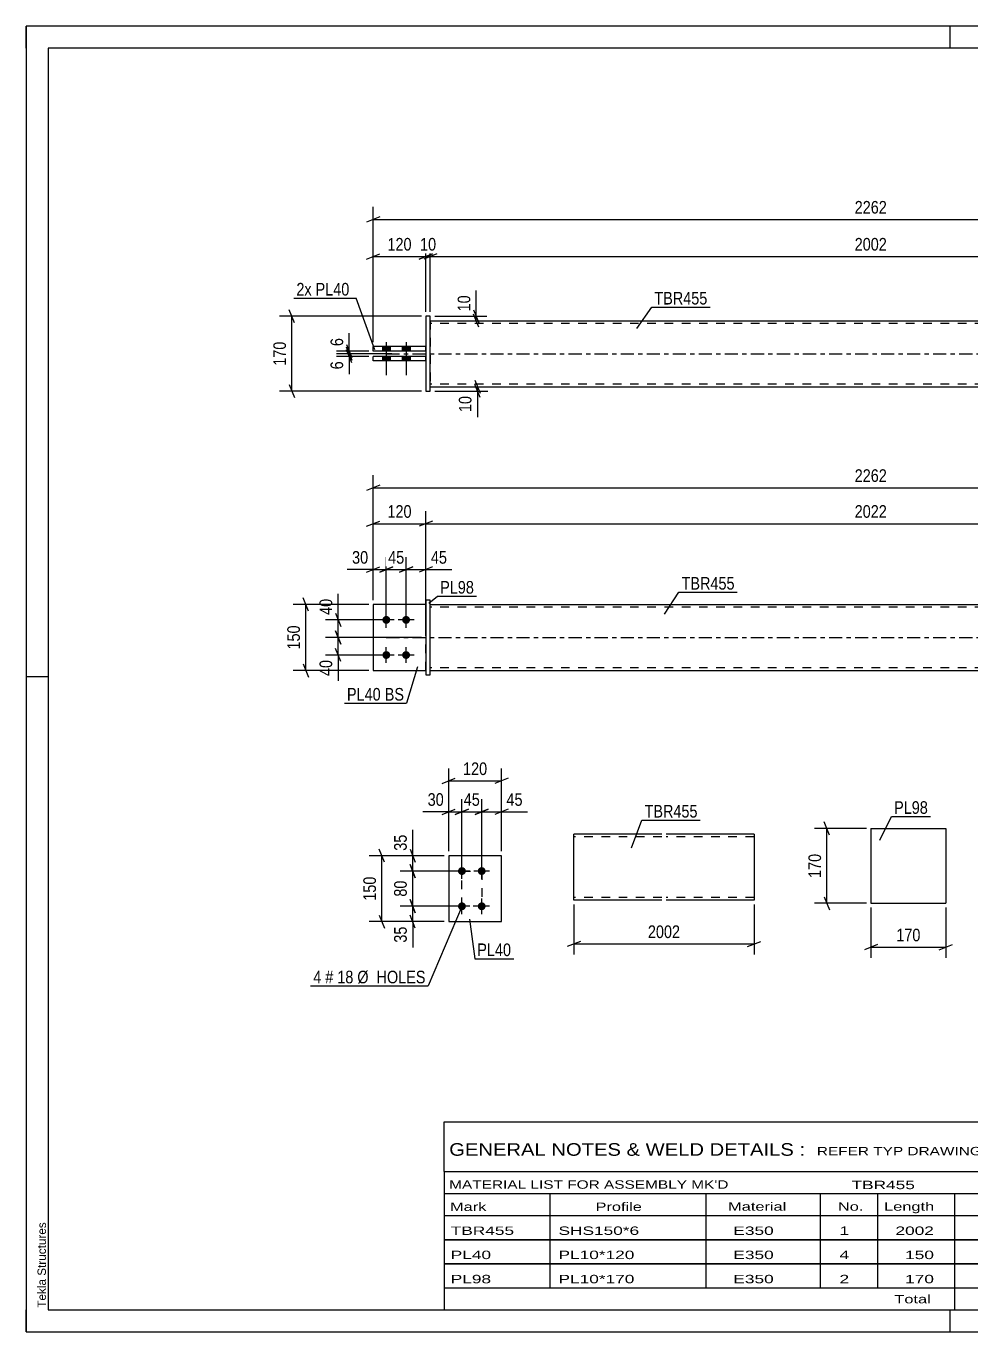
# Model space of a CAD drawing. Header units: millimetres. Extents: x 0 to 420, y 0 to 297.
# Drawn here: x 0 to 214.7, y 0 to 297 of the extents above; entities that cross this region are included whole.
import ezdxf

# ---------------------------------------------------------------- set-up
doc = ezdxf.new("R2010")
doc.units = ezdxf.units.MM
doc.linetypes.add('DXK_LINE_DOT2', pattern=[3.9198, 1.9599, -1.9599])
doc.linetypes.add('DXK_LINE_DOT3', pattern=[5.9187, 2.979, -0.9799, 0.9799, -0.9799])
doc.styles.add('Arial', font='ARIAL.TTF', dxfattribs={"height": 0.2})
doc.styles.add('Arial Narrow', font='ARIALN.TTF', dxfattribs={"height": 0.2})

# ---------------------------------------------------------------- blocks, each defined once
blk = doc.blocks.new('Unknown-580872474-1163')
at = {"color": 5, "linetype": 'Continuous'}
for p, q in [((420, 297), (0, 297)), ((0, 297), (0, 0)), ((0, 292), (0, 297)), ((210, 292), (210, 297)), ((415, 292), (5, 292)), ((5, 292), (5, 5)), ((5, 149), (0, 149)), ((0, 0), (0, 5)), ((5, 5), (415, 5)), ((210, 0), (210, 5)), ((0, 0), (420, 0))]:
    blk.add_line(p, q, dxfattribs=at)
at = {"color": 174, "linetype": 'Continuous', "style": 'Arial'}
blk.add_text('Tekla Structures', height=1.9102, rotation=90, dxfattribs=at).set_placement((4.5, 5.5))
blk = doc.blocks.new('Part-580872474-1796 - 1738')
at = {"color": 2, "linetype": 'Continuous'}
for p, q in [((90.86, 165.45), (78.86, 165.45)), ((78.86, 165.45), (78.86, 150.45)), ((78.86, 150.45), (90.86, 150.45))]:
    blk.add_line(p, q, dxfattribs=at)
at = {"color": 7, "linetype": 'DXK_LINE_DOT2'}
blk.add_line((90.86, 150.45), (90.86, 165.45), dxfattribs=at)
blk = doc.blocks.new('Part-580872474-1791 - 1738')
at = {"color": 7, "linetype": 'DXK_LINE_DOT2'}
for p, q in [((90.86, 165.45), (78.86, 165.45)), ((78.86, 165.45), (78.86, 150.45)), ((90.86, 150.45), (90.86, 165.45)), ((78.86, 150.45), (90.86, 150.45))]:
    blk.add_line(p, q, dxfattribs=at)
blk = doc.blocks.new('Part-580872474-1801 - 1738')
at = {"color": 2, "linetype": 'Continuous'}
for p, q in [((91.86, 166.45), (90.86, 166.45)), ((90.86, 166.45), (90.86, 149.45)), ((91.86, 149.45), (91.86, 166.45)), ((90.86, 149.45), (91.86, 149.45))]:
    blk.add_line(p, q, dxfattribs=at)
blk = doc.blocks.new('Part-580872474-1806 - 1738')
at = {"color": 2, "linetype": 'Continuous'}
for p, q in [((91.86, 165.45), (292.08, 165.45)), ((91.86, 150.45), (292.08, 150.45))]:
    blk.add_line(p, q, dxfattribs=at)
at = {"color": 7, "linetype": 'DXK_LINE_DOT2'}
for p, q in [((91.86, 150.45), (91.86, 165.45)), ((292.08, 164.85), (91.86, 164.85)), ((292.08, 165.45), (292.08, 150.45)), ((292.08, 151.05), (91.86, 151.05))]:
    blk.add_line(p, q, dxfattribs=at)
at = {"color": 7, "linetype": 'DXK_LINE_DOT3'}
blk.add_line((81.86, 157.95), (302.08, 157.95), dxfattribs=at)
blk = doc.blocks.new('Bolt-580872474-1808 - 1738')
at = {"linetype": 'Continuous'}
for points in [[(81.86, 161.05, -1), (81.86, 162.85, -1)], [(86.36, 161.05, -1), (86.36, 162.85, -1)], [(81.86, 153.05, -1), (81.86, 154.85, -1)], [(86.36, 153.05, -1), (86.36, 154.85, -1)]]:
    blk.add_hatch(color=1, dxfattribs=at).paths.add_polyline_path(points)
at = {"color": 1, "linetype": 'Continuous'}
for p, q in [((81.86, 160.15), (81.86, 163.75)), ((86.36, 160.15), (86.36, 163.75)), ((83.66, 161.95), (80.06, 161.95)), ((88.16, 161.95), (84.56, 161.95)), ((81.86, 152.15), (81.86, 155.75)), ((86.36, 152.15), (86.36, 155.75)), ((83.66, 153.95), (80.06, 153.95)), ((88.16, 153.95), (84.56, 153.95))]:
    blk.add_line(p, q, dxfattribs=at)
blk = doc.blocks.new('Part-580872474-1429 - 1390')
at = {"color": 2, "linetype": 'Continuous'}
for p, q in [((90.86, 224.09), (78.86, 224.09)), ((78.86, 223.09), (78.86, 224.09)), ((90.86, 223.09), (78.86, 223.09))]:
    blk.add_line(p, q, dxfattribs=at)
at = {"color": 7, "linetype": 'DXK_LINE_DOT2'}
blk.add_line((90.86, 223.09), (90.86, 224.09), dxfattribs=at)
blk = doc.blocks.new('Part-580872474-1398 - 1390')
at = {"color": 2, "linetype": 'Continuous'}
for p, q in [((91.86, 230.99), (90.86, 230.99)), ((90.86, 230.99), (90.86, 213.99)), ((91.86, 213.99), (91.86, 230.99)), ((90.86, 213.99), (91.86, 213.99))]:
    blk.add_line(p, q, dxfattribs=at)
blk = doc.blocks.new('Part-580872474-1424 - 1390')
at = {"color": 2, "linetype": 'Continuous'}
for p, q in [((90.86, 221.89), (78.86, 221.89)), ((78.86, 220.89), (78.86, 221.89)), ((90.86, 220.89), (78.86, 220.89))]:
    blk.add_line(p, q, dxfattribs=at)
at = {"color": 7, "linetype": 'DXK_LINE_DOT2'}
blk.add_line((90.86, 220.89), (90.86, 221.89), dxfattribs=at)
blk = doc.blocks.new('Part-580872474-1450 - 1390')
at = {"color": 2, "linetype": 'Continuous'}
for p, q in [((91.86, 229.99), (292.08, 229.99)), ((91.86, 214.99), (292.08, 214.99))]:
    blk.add_line(p, q, dxfattribs=at)
at = {"color": 7, "linetype": 'DXK_LINE_DOT2'}
for p, q in [((91.86, 229.99), (91.86, 214.99)), ((292.08, 229.39), (91.86, 229.39)), ((292.08, 229.99), (292.08, 214.99)), ((292.08, 215.59), (91.86, 215.59))]:
    blk.add_line(p, q, dxfattribs=at)
at = {"color": 7, "linetype": 'DXK_LINE_DOT3'}
blk.add_line((81.86, 222.49), (302.08, 222.49), dxfattribs=at)
blk = doc.blocks.new('Bolt-580872474-1452 - 1390')
at = {"linetype": 'Continuous'}
for points in [[(80.96, 223.09), (82.76, 223.09), (82.76, 224.09), (80.96, 224.09)], [(80.96, 223.09), (82.76, 223.09), (82.76, 224.09), (80.96, 224.09)], [(85.46, 223.09), (87.26, 223.09), (87.26, 224.09), (85.46, 224.09)], [(85.46, 223.09), (87.26, 223.09), (87.26, 224.09), (85.46, 224.09)], [(80.96, 220.89), (82.76, 220.89), (82.76, 221.89), (80.96, 221.89)], [(80.96, 220.89), (82.76, 220.89), (82.76, 221.89), (80.96, 221.89)], [(85.46, 220.89), (87.26, 220.89), (87.26, 221.89), (85.46, 221.89)], [(85.46, 220.89), (87.26, 220.89), (87.26, 221.89), (85.46, 221.89)]]:
    blk.add_hatch(color=1, dxfattribs=at).paths.add_polyline_path(points)
at = {"color": 1, "linetype": 'Continuous'}
for p, q in [((80.96, 224.09), (80.96, 223.09)), ((80.96, 224.09), (80.96, 223.09)), ((81.86, 225.09), (81.86, 217.59)), ((81.86, 225.09), (81.86, 217.59)), ((82.76, 224.09), (82.76, 223.09)), ((82.76, 224.09), (82.76, 223.09)), ((85.46, 224.09), (85.46, 223.09)), ((85.46, 224.09), (85.46, 223.09)), ((86.36, 225.09), (86.36, 217.59)), ((86.36, 225.09), (86.36, 217.59)), ((87.26, 224.09), (87.26, 223.09)), ((87.26, 224.09), (87.26, 223.09)), ((80.96, 221.89), (80.96, 220.89)), ((80.96, 221.89), (80.96, 220.89)), ((82.76, 221.89), (82.76, 220.89)), ((82.76, 221.89), (82.76, 220.89)), ((85.46, 221.89), (85.46, 220.89)), ((85.46, 221.89), (85.46, 220.89)), ((87.26, 221.89), (87.26, 220.89)), ((87.26, 221.89), (87.26, 220.89))]:
    blk.add_line(p, q, dxfattribs=at)
blk = doc.blocks.new('Part-580872474-2130 - 2123')
at = {"color": 2, "linetype": 'Continuous'}
for p, q in [((108.04, 108.31), (96.04, 108.31)), ((96.04, 108.31), (96.04, 93.31)), ((108.04, 93.31), (108.04, 108.31)), ((96.04, 93.31), (108.04, 93.31))]:
    blk.add_line(p, q, dxfattribs=at)
blk = doc.blocks.new('Bolt-580872474-2163 - 2123')
at = {"linetype": 'Continuous'}
for points in [[(99.04, 103.91, -1), (99.04, 105.71, -1)], [(103.54, 103.91, -1), (103.54, 105.71, -1)], [(99.04, 95.91, -1), (99.04, 97.71, -1)], [(103.54, 95.91, -1), (103.54, 97.71, -1)]]:
    blk.add_hatch(color=1, dxfattribs=at).paths.add_polyline_path(points)
at = {"color": 1, "linetype": 'Continuous'}
for p, q in [((100.84, 104.81), (97.24, 104.81)), ((99.04, 103.01), (99.04, 106.61)), ((105.34, 104.81), (101.74, 104.81)), ((103.54, 103.01), (103.54, 106.61)), ((99.04, 95.01), (99.04, 98.61)), ((103.54, 95.01), (103.54, 98.61)), ((100.84, 96.81), (97.24, 96.81)), ((105.34, 96.81), (101.74, 96.81))]:
    blk.add_line(p, q, dxfattribs=at)
blk = doc.blocks.new('Part-580872474-2294 - 2288')
at = {"color": 2, "linetype": 'Continuous'}
for p, q in [((192.01, 114.49), (192.01, 97.49)), ((192.01, 114.49), (209.01, 114.49)), ((209.01, 114.49), (209.01, 97.49)), ((192.01, 97.49), (209.01, 97.49))]:
    blk.add_line(p, q, dxfattribs=at)
blk = doc.blocks.new('Part-580872474-2320 - 2313')
at = {"color": 2, "linetype": 'Continuous'}
for p, q in [((144.47, 113.23), (124.47, 113.23)), ((124.47, 98.32), (124.47, 113.23)), ((165.47, 113.23), (145.47, 113.23)), ((165.47, 113.23), (165.47, 113.14)), ((165.47, 113.14), (165.47, 112.03)), ((165.47, 112.03), (165.47, 98.23)), ((124.47, 98.23), (124.47, 98.32)), ((144.47, 98.23), (124.47, 98.23)), ((165.47, 98.23), (145.47, 98.23))]:
    blk.add_line(p, q, dxfattribs=at)
at = {"color": 7, "linetype": 'DXK_LINE_DOT2'}
for p, q in [((165.47, 112.88), (165.47, 112.03)), ((144.47, 112.63), (124.47, 112.63)), ((165.47, 112.63), (145.47, 112.63)), ((124.47, 98.83), (124.47, 98.88)), ((144.47, 98.83), (124.47, 98.83)), ((124.47, 98.23), (124.47, 98.23)), ((165.47, 98.83), (145.47, 98.83)), ((165.47, 98.88), (165.47, 98.97)), ((165.47, 98.83), (165.47, 98.88)), ((165.47, 98.83), (165.47, 98.88))]:
    blk.add_line(p, q, dxfattribs=at)
blk = doc.blocks.new('Rectangle-580872474-2273 - 2123')
at = {"color": 1, "linetype": 'DXK_LINE_DOT2'}
blk.add_lwpolyline([(99.04, 104.81), (103.54, 104.81), (103.54, 96.81), (99.04, 96.81), (99.04, 104.81)], close=True, dxfattribs=at)
blk = doc.blocks.new('StraightDimension-580872474-1914 - 1738')
at = {"color": 7, "linetype": 'Continuous'}
for p, q in [((92.36, 184.43), (89.36, 183.23)), ((90.86, 158.95), (90.86, 186.68)), ((291.58, 183.23), (294.58, 184.43)), ((293.08, 166.45), (293.08, 186.68)), ((90.86, 183.83), (293.08, 183.83))]:
    blk.add_line(p, q, dxfattribs=at)
at = {"color": 0}
blk.add_wipeout([(196.23, 184.58), (196.23, 188.78), (187.71, 188.78), (187.71, 184.58)], dxfattribs=at)
at = {"color": 3, "style": 'Arial Narrow'}
blk.add_text('2022', height=2.863, dxfattribs=at).set_placement((188.31, 185.18))
blk = doc.blocks.new('StraightDimension-580872474-1929 - 1738')
at = {"color": 7, "linetype": 'Continuous'}
for p, q in [((77.36, 183.23), (80.36, 184.43)), ((78.86, 166.45), (78.86, 186.68)), ((92.36, 184.43), (89.36, 183.23)), ((90.86, 158.95), (90.86, 186.68)), ((78.86, 183.83), (90.86, 183.83))]:
    blk.add_line(p, q, dxfattribs=at)
at = {"color": 0}
blk.add_wipeout([(88.2, 184.58), (88.2, 188.78), (81.52, 188.78), (81.52, 184.58)], dxfattribs=at)
at = {"color": 3, "style": 'Arial Narrow'}
blk.add_text('120', height=2.863, dxfattribs=at).set_placement((82.12, 185.18))
blk = doc.blocks.new('StraightDimension-580872474-2000 - 1738')
at = {"color": 7, "linetype": 'Continuous'}
for p, q in [((70.3, 163.45), (71.5, 160.45)), ((80.86, 161.95), (68.05, 161.95)), ((70.9, 157.95), (70.9, 161.95)), ((89.86, 157.95), (68.05, 157.95)), ((71.5, 156.45), (70.3, 159.45))]:
    blk.add_line(p, q, dxfattribs=at)
at = {"color": 0}
blk.add_wipeout([(70.15, 167.34), (65.95, 167.34), (65.95, 162.48), (70.15, 162.48)], dxfattribs=at)
at = {"color": 7, "linetype": 'Continuous'}
blk.add_line((70.9, 161.95), (70.9, 167.86), dxfattribs=at)
blk.add_line((70.9, 161.95), (70.9, 167.86), dxfattribs=at)
at = {"color": 3, "style": 'Arial Narrow'}
blk.add_text('40', height=2.863, rotation=90.0002, dxfattribs=at).set_placement((69.55, 163.08))
blk = doc.blocks.new('StraightDimension-580872474-1856 - 1738')
at = {"color": 7, "linetype": 'Continuous'}
for p, q in [((78.86, 166.45), (78.86, 194.83)), ((305.08, 166.45), (305.08, 194.83)), ((80.36, 192.58), (77.36, 191.38)), ((78.86, 191.98), (305.08, 191.98)), ((303.58, 191.38), (306.58, 192.58))]:
    blk.add_line(p, q, dxfattribs=at)
at = {"color": 0}
blk.add_wipeout([(196.23, 192.73), (196.23, 196.93), (187.71, 196.93), (187.71, 192.73)], dxfattribs=at)
at = {"color": 3, "style": 'Arial Narrow'}
blk.add_text('2262', height=2.863, dxfattribs=at).set_placement((188.31, 193.33))
blk = doc.blocks.new('StraightDimension-580872474-1945 - 1738')
at = {"color": 7, "linetype": 'Continuous'}
for p, q in [((78.86, 166.45), (78.86, 176.23)), ((81.86, 162.95), (81.86, 176.23)), ((77.36, 172.78), (80.36, 173.98)), ((78.86, 173.38), (81.86, 173.38)), ((83.36, 173.98), (80.36, 172.78))]:
    blk.add_line(p, q, dxfattribs=at)
at = {"color": 0}
blk.add_wipeout([(78.34, 174.13), (78.34, 178.33), (73.48, 178.33), (73.48, 174.13)], dxfattribs=at)
at = {"color": 7, "linetype": 'Continuous'}
blk.add_line((78.86, 173.38), (72.96, 173.38), dxfattribs=at)
blk.add_line((78.86, 173.38), (72.96, 173.38), dxfattribs=at)
at = {"color": 3, "style": 'Arial Narrow'}
blk.add_text('30', height=2.863, dxfattribs=at).set_placement((74.08, 174.73))
blk = doc.blocks.new('StraightDimension-580872474-1961 - 1738')
at = {"color": 7, "linetype": 'Continuous'}
for p, q in [((81.86, 162.95), (81.86, 176.23)), ((86.36, 162.95), (86.36, 176.23)), ((80.36, 172.78), (83.36, 173.98)), ((81.86, 173.38), (86.36, 173.38)), ((87.86, 173.98), (84.86, 172.78))]:
    blk.add_line(p, q, dxfattribs=at)
at = {"color": 0}
blk.add_wipeout([(86.54, 174.13), (86.54, 178.33), (81.68, 178.33), (81.68, 174.13)], dxfattribs=at)
at = {"color": 3, "style": 'Arial Narrow'}
blk.add_text('45', height=2.863, dxfattribs=at).set_placement((82.28, 174.73))
blk = doc.blocks.new('StraightDimension-580872474-1974 - 1738')
at = {"color": 7, "linetype": 'Continuous'}
for p, q in [((86.36, 162.95), (86.36, 176.23)), ((90.86, 166.45), (90.86, 176.23)), ((84.86, 172.78), (87.86, 173.98)), ((86.36, 173.38), (90.86, 173.38)), ((92.36, 173.98), (89.36, 172.78))]:
    blk.add_line(p, q, dxfattribs=at)
at = {"color": 0}
blk.add_wipeout([(96.24, 174.13), (96.24, 178.33), (91.39, 178.33), (91.39, 174.13)], dxfattribs=at)
at = {"color": 7, "linetype": 'Continuous'}
blk.add_line((90.86, 173.38), (96.77, 173.38), dxfattribs=at)
blk.add_line((90.86, 173.38), (96.77, 173.38), dxfattribs=at)
at = {"color": 3, "style": 'Arial Narrow'}
blk.add_text('45', height=2.863, dxfattribs=at).set_placement((91.99, 174.73))
blk = doc.blocks.new('StraightDimension-580872474-1991 - 1738')
at = {"color": 7, "linetype": 'Continuous'}
for p, q in [((89.86, 157.95), (68.05, 157.95)), ((70.3, 159.45), (71.5, 156.45)), ((70.9, 153.95), (70.9, 157.95)), ((71.5, 152.45), (70.3, 155.45)), ((80.86, 153.95), (68.05, 153.95))]:
    blk.add_line(p, q, dxfattribs=at)
at = {"color": 0}
blk.add_wipeout([(70.15, 153.43), (65.95, 153.43), (65.95, 148.57), (70.15, 148.57)], dxfattribs=at)
at = {"color": 7, "linetype": 'Continuous'}
blk.add_line((70.9, 153.95), (70.9, 148.05), dxfattribs=at)
blk.add_line((70.9, 153.95), (70.9, 148.05), dxfattribs=at)
at = {"color": 3, "style": 'Arial Narrow'}
blk.add_text('40', height=2.863, rotation=90.0002, dxfattribs=at).set_placement((69.55, 149.17))
blk = doc.blocks.new('StraightDimension-580872474-2010 - 1738')
at = {"color": 7, "linetype": 'Continuous'}
for p, q in [((64.17, 163.95), (62.97, 166.95)), ((77.86, 165.45), (60.72, 165.45)), ((63.57, 150.45), (63.57, 165.45)), ((62.97, 151.95), (64.17, 148.95)), ((77.86, 150.45), (60.72, 150.45))]:
    blk.add_line(p, q, dxfattribs=at)
at = {"color": 0}
blk.add_wipeout([(62.82, 161.3), (58.62, 161.3), (58.62, 154.61), (62.82, 154.61)], dxfattribs=at)
at = {"color": 3, "style": 'Arial Narrow'}
blk.add_text('150', height=2.863, rotation=90.0002, dxfattribs=at).set_placement((62.22, 155.21))
blk = doc.blocks.new('StraightDimension-580872474-1691 - 1390')
at = {"color": 7, "linetype": 'Continuous'}
for p, q in [((72.79, 223.99), (73.99, 220.99)), ((73.99, 220.39), (72.79, 223.39)), ((83.11, 222.49), (70.54, 222.49)), ((77.86, 221.89), (70.54, 221.89)), ((73.39, 221.89), (73.39, 222.49))]:
    blk.add_line(p, q, dxfattribs=at)
at = {"color": 0}
blk.add_wipeout([(72.64, 221.36), (68.44, 221.36), (68.44, 218.33), (72.64, 218.33)], dxfattribs=at)
at = {"color": 7, "linetype": 'Continuous'}
blk.add_line((73.39, 221.89), (73.39, 217.81), dxfattribs=at)
blk.add_line((73.39, 221.89), (73.39, 217.81), dxfattribs=at)
at = {"color": 3, "style": 'Arial Narrow'}
blk.add_text('6', height=2.86, rotation=90.0002, dxfattribs=at).set_placement((72.04, 218.93))
blk = doc.blocks.new('StraightDimension-580872474-1608 - 1390')
at = {"color": 7, "linetype": 'Continuous'}
for p, q in [((78.86, 225.09), (78.86, 247.45)), ((90.86, 231.99), (90.86, 247.45)), ((77.36, 244), (80.36, 245.2)), ((78.86, 244.6), (90.86, 244.6)), ((92.36, 245.2), (89.36, 244))]:
    blk.add_line(p, q, dxfattribs=at)
at = {"color": 0}
blk.add_wipeout([(88.2, 245.35), (88.2, 249.55), (81.52, 249.55), (81.52, 245.35)], dxfattribs=at)
at = {"color": 3, "style": 'Arial Narrow'}
blk.add_text('120', height=2.863, dxfattribs=at).set_placement((82.12, 245.95))
blk = doc.blocks.new('StraightDimension-580872474-1567 - 1390')
at = {"color": 7, "linetype": 'Continuous'}
for p, q in [((78.86, 225.09), (78.86, 255.86)), ((305.08, 225.09), (305.08, 255.86)), ((80.36, 253.61), (77.36, 252.41)), ((78.86, 253.01), (305.08, 253.01)), ((303.58, 252.41), (306.58, 253.61))]:
    blk.add_line(p, q, dxfattribs=at)
at = {"color": 0}
blk.add_wipeout([(196.23, 253.76), (196.23, 257.96), (187.71, 257.96), (187.71, 253.76)], dxfattribs=at)
at = {"color": 3, "style": 'Arial Narrow'}
blk.add_text('2262', height=2.863, dxfattribs=at).set_placement((188.31, 254.36))
blk = doc.blocks.new('StraightDimension-580872474-1588 - 1390')
at = {"color": 7, "linetype": 'Continuous'}
for p, q in [((91.86, 231.99), (91.86, 247.45)), ((292.08, 231.99), (292.08, 247.45)), ((93.36, 245.2), (90.36, 244)), ((91.86, 244.6), (292.08, 244.6)), ((290.58, 244), (293.58, 245.2))]:
    blk.add_line(p, q, dxfattribs=at)
at = {"color": 0}
blk.add_wipeout([(196.23, 245.35), (196.23, 249.55), (187.71, 249.55), (187.71, 245.35)], dxfattribs=at)
at = {"color": 3, "style": 'Arial Narrow'}
blk.add_text('2002', height=2.863, dxfattribs=at).set_placement((188.31, 245.95))
blk = doc.blocks.new('StraightDimension-580872474-1598 - 1390')
at = {"color": 7, "linetype": 'Continuous'}
for p, q in [((90.86, 231.99), (90.86, 247.45)), ((91.86, 231.99), (91.86, 247.45)), ((89.36, 244), (92.36, 245.2)), ((93.36, 245.2), (90.36, 244)), ((90.86, 244.6), (91.86, 244.6))]:
    blk.add_line(p, q, dxfattribs=at)
at = {"color": 0}
blk.add_wipeout([(93.79, 245.35), (93.79, 249.55), (88.93, 249.55), (88.93, 245.35)], dxfattribs=at)
at = {"color": 3, "style": 'Arial Narrow'}
blk.add_text('10', height=2.863, dxfattribs=at).set_placement((89.53, 245.95))
blk = doc.blocks.new('StraightDimension-580872474-1629 - 1390')
at = {"color": 7, "linetype": 'Continuous'}
for p, q in [((92.86, 214.99), (104.96, 214.99)), ((92.86, 213.99), (104.96, 213.99)), ((101.96, 216.49), (103.16, 213.49)), ((103.16, 212.49), (101.96, 215.49)), ((102.56, 213.99), (102.56, 214.99))]:
    blk.add_line(p, q, dxfattribs=at)
at = {"color": 0}
blk.add_wipeout([(101.81, 213.46), (97.61, 213.46), (97.61, 208.61), (101.81, 208.61)], dxfattribs=at)
at = {"color": 7, "linetype": 'Continuous'}
blk.add_line((102.56, 213.99), (102.56, 208.08), dxfattribs=at)
blk.add_line((102.56, 213.99), (102.56, 208.08), dxfattribs=at)
at = {"color": 3, "style": 'Arial Narrow'}
blk.add_text('10', height=2.863, rotation=90.0002, dxfattribs=at).set_placement((101.21, 209.21))
blk = doc.blocks.new('StraightDimension-580872474-1639 - 1390')
at = {"color": 7, "linetype": 'Continuous'}
for p, q in [((101.69, 232.49), (102.89, 229.49)), ((92.86, 230.99), (104.69, 230.99)), ((92.86, 229.99), (104.69, 229.99)), ((102.89, 228.49), (101.69, 231.49)), ((102.29, 229.99), (102.29, 230.99))]:
    blk.add_line(p, q, dxfattribs=at)
at = {"color": 0}
blk.add_wipeout([(101.54, 236.37), (97.34, 236.37), (97.34, 231.51), (101.54, 231.51)], dxfattribs=at)
at = {"color": 7, "linetype": 'Continuous'}
blk.add_line((102.29, 230.99), (102.29, 236.89), dxfattribs=at)
blk.add_line((102.29, 230.99), (102.29, 236.89), dxfattribs=at)
at = {"color": 3, "style": 'Arial Narrow'}
blk.add_text('10', height=2.863, rotation=90.0002, dxfattribs=at).set_placement((100.94, 232.11))
blk = doc.blocks.new('StraightDimension-580872474-1670 - 1390')
at = {"color": 7, "linetype": 'Continuous'}
for p, q in [((61, 229.49), (59.8, 232.49)), ((89.86, 230.99), (57.55, 230.99)), ((60.4, 213.99), (60.4, 230.99)), ((89.86, 213.99), (57.55, 213.99)), ((59.8, 215.49), (61, 212.49))]:
    blk.add_line(p, q, dxfattribs=at)
at = {"color": 0}
blk.add_wipeout([(59.65, 225.83), (55.45, 225.83), (55.45, 219.15), (59.65, 219.15)], dxfattribs=at)
at = {"color": 3, "style": 'Arial Narrow'}
blk.add_text('170', height=2.863, rotation=90.0002, dxfattribs=at).set_placement((59.05, 219.75))
blk = doc.blocks.new('StraightDimension-580872474-1681 - 1390')
at = {"color": 7, "linetype": 'Continuous'}
for p, q in [((77.86, 223.09), (70.54, 223.09)), ((72.79, 224.59), (73.99, 221.59)), ((73.99, 220.99), (72.79, 223.99)), ((73.39, 222.49), (73.39, 223.09)), ((83.11, 222.49), (70.54, 222.49))]:
    blk.add_line(p, q, dxfattribs=at)
at = {"color": 0}
blk.add_wipeout([(72.64, 226.64), (68.44, 226.64), (68.44, 223.61), (72.64, 223.61)], dxfattribs=at)
at = {"color": 7, "linetype": 'Continuous'}
blk.add_line((73.39, 223.09), (73.39, 227.17), dxfattribs=at)
blk.add_line((73.39, 223.09), (73.39, 227.17), dxfattribs=at)
at = {"color": 3, "style": 'Arial Narrow'}
blk.add_text('6', height=2.86, rotation=90.0002, dxfattribs=at).set_placement((72.04, 224.21))
blk = doc.blocks.new('StraightDimension-580872474-2166 - 2123')
at = {"color": 7, "linetype": 'Continuous'}
for p, q in [((96.04, 109.31), (96.04, 128.16)), ((108.04, 109.31), (108.04, 128.16)), ((94.54, 124.71), (97.54, 125.91)), ((96.04, 125.31), (108.04, 125.31)), ((109.54, 125.91), (106.54, 124.71))]:
    blk.add_line(p, q, dxfattribs=at)
at = {"color": 0}
blk.add_wipeout([(105.39, 126.06), (105.39, 130.26), (98.7, 130.26), (98.7, 126.06)], dxfattribs=at)
at = {"color": 3, "style": 'Arial Narrow'}
blk.add_text('120', height=2.863, dxfattribs=at).set_placement((99.3, 126.66))
blk = doc.blocks.new('StraightDimension-580872474-2183 - 2123')
at = {"color": 7, "linetype": 'Continuous'}
for p, q in [((97.54, 117.71), (100.54, 118.91)), ((99.04, 105.81), (99.04, 121.16)), ((105.04, 118.91), (102.04, 117.71)), ((103.54, 105.81), (103.54, 121.16)), ((99.04, 118.31), (103.54, 118.31))]:
    blk.add_line(p, q, dxfattribs=at)
at = {"color": 0}
blk.add_wipeout([(103.72, 119.06), (103.72, 123.26), (98.86, 123.26), (98.86, 119.06)], dxfattribs=at)
at = {"color": 3, "style": 'Arial Narrow'}
blk.add_text('45', height=2.863, dxfattribs=at).set_placement((99.46, 119.66))
blk = doc.blocks.new('StraightDimension-580872474-2193 - 2123')
at = {"color": 7, "linetype": 'Continuous'}
for p, q in [((94.54, 117.71), (97.54, 118.91)), ((96.04, 109.31), (96.04, 121.16)), ((100.54, 118.91), (97.54, 117.71)), ((99.04, 105.81), (99.04, 121.16)), ((96.04, 118.31), (99.04, 118.31))]:
    blk.add_line(p, q, dxfattribs=at)
at = {"color": 0}
blk.add_wipeout([(95.52, 119.06), (95.52, 123.26), (90.66, 123.26), (90.66, 119.06)], dxfattribs=at)
at = {"color": 7, "linetype": 'Continuous'}
blk.add_line((96.04, 118.31), (90.14, 118.31), dxfattribs=at)
blk.add_line((96.04, 118.31), (90.14, 118.31), dxfattribs=at)
at = {"color": 3, "style": 'Arial Narrow'}
blk.add_text('30', height=2.863, dxfattribs=at).set_placement((91.26, 119.66))
blk = doc.blocks.new('StraightDimension-580872474-2206 - 2123')
at = {"color": 7, "linetype": 'Continuous'}
for p, q in [((102.04, 117.71), (105.04, 118.91)), ((103.54, 105.81), (103.54, 121.16)), ((109.54, 118.91), (106.54, 117.71)), ((108.04, 109.31), (108.04, 121.16)), ((103.54, 118.31), (108.04, 118.31))]:
    blk.add_line(p, q, dxfattribs=at)
at = {"color": 0}
blk.add_wipeout([(113.42, 119.06), (113.42, 123.26), (108.57, 123.26), (108.57, 119.06)], dxfattribs=at)
at = {"color": 7, "linetype": 'Continuous'}
blk.add_line((108.04, 118.31), (113.95, 118.31), dxfattribs=at)
blk.add_line((108.04, 118.31), (113.95, 118.31), dxfattribs=at)
at = {"color": 3, "style": 'Arial Narrow'}
blk.add_text('45', height=2.863, dxfattribs=at).set_placement((109.17, 119.66))
blk = doc.blocks.new('StraightDimension-580872474-2220 - 2123')
at = {"color": 7, "linetype": 'Continuous'}
for p, q in [((95.04, 108.31), (78, 108.31)), ((81.45, 106.81), (80.25, 109.81)), ((80.85, 93.31), (80.85, 108.31)), ((95.04, 93.31), (78, 93.31)), ((80.25, 94.81), (81.45, 91.81))]:
    blk.add_line(p, q, dxfattribs=at)
at = {"color": 0}
blk.add_wipeout([(80.1, 104.16), (75.9, 104.16), (75.9, 97.47), (80.1, 97.47)], dxfattribs=at)
at = {"color": 3, "style": 'Arial Narrow'}
blk.add_text('150', height=2.863, rotation=90.0002, dxfattribs=at).set_placement((79.5, 98.07))
blk = doc.blocks.new('StraightDimension-580872474-2237 - 2123')
at = {"color": 7, "linetype": 'Continuous'}
for p, q in [((87.25, 98.31), (88.45, 95.31)), ((98.04, 96.81), (85, 96.81)), ((87.85, 93.31), (87.85, 96.81)), ((95.04, 93.31), (85, 93.31)), ((88.45, 91.81), (87.25, 94.81))]:
    blk.add_line(p, q, dxfattribs=at)
at = {"color": 0}
blk.add_wipeout([(87.1, 92.79), (82.9, 92.79), (82.9, 87.93), (87.1, 87.93)], dxfattribs=at)
at = {"color": 7, "linetype": 'Continuous'}
blk.add_line((87.85, 93.31), (87.85, 87.41), dxfattribs=at)
blk.add_line((87.85, 93.31), (87.85, 87.41), dxfattribs=at)
at = {"color": 3, "style": 'Arial Narrow'}
blk.add_text('35', height=2.863, rotation=90.0002, dxfattribs=at).set_placement((86.5, 88.53))
blk = doc.blocks.new('StraightDimension-580872474-2250 - 2123')
at = {"color": 7, "linetype": 'Continuous'}
for p, q in [((95.04, 108.31), (85, 108.31)), ((87.25, 109.81), (88.45, 106.81)), ((87.85, 104.81), (87.85, 108.31)), ((98.04, 104.81), (85, 104.81)), ((88.45, 103.31), (87.25, 106.31))]:
    blk.add_line(p, q, dxfattribs=at)
at = {"color": 0}
blk.add_wipeout([(87.1, 113.7), (82.9, 113.7), (82.9, 108.84), (87.1, 108.84)], dxfattribs=at)
at = {"color": 7, "linetype": 'Continuous'}
blk.add_line((87.85, 108.31), (87.85, 114.22), dxfattribs=at)
blk.add_line((87.85, 108.31), (87.85, 114.22), dxfattribs=at)
at = {"color": 3, "style": 'Arial Narrow'}
blk.add_text('35', height=2.863, rotation=90.0002, dxfattribs=at).set_placement((86.5, 109.44))
blk = doc.blocks.new('StraightDimension-580872474-2263 - 2123')
at = {"color": 7, "linetype": 'Continuous'}
for p, q in [((98.04, 104.81), (85, 104.81)), ((87.25, 106.31), (88.45, 103.31)), ((87.85, 96.81), (87.85, 104.81)), ((88.45, 95.31), (87.25, 98.31)), ((98.04, 96.81), (85, 96.81))]:
    blk.add_line(p, q, dxfattribs=at)
at = {"color": 0}
blk.add_wipeout([(87.1, 103.24), (82.9, 103.24), (82.9, 98.39), (87.1, 98.39)], dxfattribs=at)
at = {"color": 3, "style": 'Arial Narrow'}
blk.add_text('80', height=2.863, rotation=90.0002, dxfattribs=at).set_placement((86.5, 98.99))
blk = doc.blocks.new('StraightDimension-580872474-2305 - 2288')
at = {"color": 7, "linetype": 'Continuous'}
for p, q in [((192.01, 96.49), (192.01, 85.09)), ((209.01, 96.49), (209.01, 85.09)), ((193.51, 88.09), (190.51, 86.89)), ((192.01, 87.49), (209.01, 87.49)), ((207.51, 86.89), (210.51, 88.09))]:
    blk.add_line(p, q, dxfattribs=at)
at = {"color": 0}
blk.add_wipeout([(203.86, 88.24), (203.86, 92.44), (197.17, 92.44), (197.17, 88.24)], dxfattribs=at)
at = {"color": 3, "style": 'Arial Narrow'}
blk.add_text('170', height=2.863, dxfattribs=at).set_placement((197.77, 88.84))
blk = doc.blocks.new('StraightDimension-580872474-2296 - 2288')
at = {"color": 7, "linetype": 'Continuous'}
for p, q in [((182.61, 112.99), (181.41, 115.99)), ((191.01, 114.49), (179.16, 114.49)), ((182.01, 97.49), (182.01, 114.49)), ((181.41, 98.99), (182.61, 95.99)), ((191.01, 97.49), (179.16, 97.49))]:
    blk.add_line(p, q, dxfattribs=at)
at = {"color": 0}
blk.add_wipeout([(181.26, 109.33), (177.06, 109.33), (177.06, 102.65), (181.26, 102.65)], dxfattribs=at)
at = {"color": 3, "style": 'Arial Narrow'}
blk.add_text('170', height=2.863, rotation=90.0002, dxfattribs=at).set_placement((180.66, 103.25))
blk = doc.blocks.new('StraightDimension-580872474-2325 - 2313')
at = {"color": 7, "linetype": 'Continuous'}
for p, q in [((124.47, 97.23), (124.47, 85.83)), ((165.47, 97.23), (165.47, 85.83)), ((125.97, 88.83), (122.97, 87.63)), ((124.47, 88.23), (165.47, 88.23)), ((163.97, 87.63), (166.97, 88.83))]:
    blk.add_line(p, q, dxfattribs=at)
at = {"color": 0}
blk.add_wipeout([(149.22, 88.98), (149.22, 93.18), (140.71, 93.18), (140.71, 88.98)], dxfattribs=at)
at = {"color": 3, "style": 'Arial Narrow'}
blk.add_text('2002', height=2.863, dxfattribs=at).set_placement((141.31, 89.58))
blk = doc.blocks.new('Unknown-580872474-3683')
at = {"color": 7, "linetype": 'Continuous'}
for p, q in [((95, 47.75), (255, 47.75)), ((95, 36.5), (95, 47.75)), ((255, 47.75), (255, 36.5)), ((95, 36.5), (255, 36.5)), ((95, 36.5), (95, 31.5)), ((255, 36.5), (255, 31.5)), ((95, 31.5), (255, 31.5)), ((95, 31.5), (95, 26.5)), ((119, 31.5), (119, 26.5)), ((154.5, 31.5), (154.5, 26.5)), ((180.5, 31.5), (180.5, 26.5)), ((193.5, 31.5), (193.5, 26.5)), ((211, 31.5), (211, 26.5)), ((233, 31.5), (233, 26.5)), ((255, 31.5), (255, 26.5)), ((95, 26.5), (255, 26.5)), ((95, 26.45), (95, 21.05)), ((95, 26.45), (255, 26.45)), ((119, 26.5), (119, 21)), ((154.5, 26.5), (154.5, 21)), ((180.5, 26.5), (180.5, 21)), ((193.5, 26.5), (193.5, 21)), ((211, 26.5), (211, 21)), ((233, 26.5), (233, 21)), ((255, 26.45), (255, 21.05)), ((95, 21.05), (255, 21.05)), ((95, 20.95), (95, 15.55)), ((95, 20.95), (255, 20.95)), ((119, 21), (119, 15.5)), ((154.5, 21), (154.5, 15.5)), ((180.5, 21), (180.5, 15.5)), ((193.5, 21), (193.5, 15.5)), ((211, 21), (211, 15.5)), ((233, 21), (233, 15.5)), ((255, 20.95), (255, 15.55)), ((95, 15.55), (255, 15.55)), ((95, 15.45), (95, 10.05)), ((95, 15.45), (255, 15.45)), ((119, 15.5), (119, 10)), ((154.5, 15.5), (154.5, 10)), ((180.5, 15.5), (180.5, 10)), ((193.5, 15.5), (193.5, 10)), ((211, 15.5), (211, 10)), ((233, 15.5), (233, 10)), ((255, 15.45), (255, 10.05)), ((95, 10.05), (255, 10.05)), ((95, 10), (255, 10)), ((95, 10), (95, 5)), ((211, 10), (211, 5)), ((233, 10), (233, 5)), ((255, 10), (255, 5)), ((95, 5), (255, 5))]:
    blk.add_line(p, q, dxfattribs=at)
at = {"color": 7, "style": 'Arial Narrow'}
for s, height, width, p in [('GENERAL NOTES & WELD DETAILS :', 2.8633, 1.4, (96.15, 40.06)), ('REFER TYP DRAWING TYP-01', 1.9089, 1.6, (179.7, 40.16)), ("MATERIAL LIST FOR ASSEMBLY MK'D", 1.9089, 1.6, (96.15, 32.56)), ('TBR455', 1.909, 1.794707, (187.59, 32.47)), ('1', 1.91, 1.794707, (217.08, 32.56)), ('No. Required', 1.9089, 1.6, (226.41, 32.56)), ('Mark', 1.909, 1.7, (96.34, 27.5)), ('Profile', 1.909, 1.7, (129.41, 27.5)), ('Material', 1.909, 1.7, (159.54, 27.56)), ('No.', 1.909, 1.7, (184.5, 27.56)), ('Length', 1.909, 1.7, (195, 27.56)), ('Area', 1.909, 1.7, (217.5, 27.56)), ('Weight', 1.909, 1.7, (237, 27.56))]:
    blk.add_text(s, height=height, dxfattribs=dict(at, width=width)).set_placement(p)
at = {"color": 7, "linetype": 'Continuous', "style": 'Arial Narrow'}
for s, height, width, p in [('TBR455', 1.909, 1.794707, (96.5, 22.06)), ('SHS150*6', 1.909, 1.794707, (121, 22.06)), ('E350', 1.909, 1.794707, (160.74, 22.06)), ('1', 1.91, 1.794707, (184.86, 22.06)), ('2002', 1.909, 1.794707, (197.58, 22.06)), ('1.2', 1.909, 1.794707, (221.32, 22.06)), ('54.3', 1.909, 1.794707, (240.14, 22.06)), ('PL40', 1.909, 1.794707, (96.5, 16.56)), ('PL10*120', 1.909, 1.794707, (121, 16.56)), ('E350', 1.909, 1.794707, (160.74, 16.56)), ('4', 1.91, 1.794707, (184.86, 16.56)), ('150', 1.909, 1.794707, (199.77, 16.56)), ('0.0', 1.909, 1.794707, (221.32, 16.56)), ('5.7', 1.909, 1.794707, (242.33, 16.56)), ('PL98', 1.909, 1.794707, (96.5, 11.06)), ('PL10*170', 1.909, 1.794707, (121, 11.06)), ('E350', 1.909, 1.794707, (160.74, 11.06)), ('2', 1.91, 1.794707, (184.86, 11.06)), ('170', 1.909, 1.794707, (199.77, 11.06)), ('0.1', 1.909, 1.794707, (221.32, 11.06)), ('4.5', 1.909, 1.794707, (242.33, 11.06)), ('Total', 1.909, 1.7, (197.33, 6.5)), ('1.5', 1.909, 1.794707, (220.83, 6.5)), ('64.5', 1.909, 1.794707, (240.14, 6.5))]:
    blk.add_text(s, height=height, dxfattribs=dict(at, width=width)).set_placement(p)
blk = doc.blocks.new('MarkSet-580872474-2045 - 1738')
at = {"color": 0}
blk.add_wipeout([(80.6, 143.59), (80.6, 146.59), (72.92, 146.59), (72.92, 143.59)], dxfattribs=at)
blk.add_wipeout([(80.6, 143.59), (80.6, 146.59), (72.92, 146.59), (72.92, 143.59)], dxfattribs=at)
blk.add_wipeout([(85.88, 143.59), (85.88, 146.59), (81.5, 146.59), (81.5, 143.59)], dxfattribs=at)
blk.add_wipeout([(85.88, 143.59), (85.88, 146.59), (81.5, 146.59), (81.5, 143.59)], dxfattribs=at)
at = {"color": 30, "linetype": 'Continuous'}
for p in [(88.91, 151.23), (72.32, 142.99)]:
    blk.add_line(p, (86.48, 142.99), dxfattribs=at)
at = {"color": 3, "style": 'Arial Narrow'}
for s, p in [('PL40', (72.92, 143.59)), ('BS', (81.5, 143.59))]:
    blk.add_text(s, height=2.863, dxfattribs=at).set_placement(p)
blk = doc.blocks.new('Mark-580872474-1797 - 1738')
at = {"color": 0}
blk.add_wipeout([(101.78, 167.92), (101.78, 170.92), (94.1, 170.92), (94.1, 167.92)], dxfattribs=at)
blk.add_wipeout([(101.78, 167.92), (101.78, 170.92), (94.1, 170.92), (94.1, 167.92)], dxfattribs=at)
at = {"color": 30, "linetype": 'Continuous'}
for p, q in [((91.56, 165.76), (93.5, 167.32)), ((93.5, 167.32), (102.38, 167.32))]:
    blk.add_line(p, q, dxfattribs=at)
at = {"color": 3, "style": 'Arial Narrow'}
blk.add_text('PL98', height=2.863, dxfattribs=at).set_placement((94.1, 167.92))
blk = doc.blocks.new('Mark-580872474-1802 - 1738')
at = {"color": 0}
blk.add_wipeout([(161.03, 168.83), (161.03, 171.83), (148.97, 171.83), (148.97, 168.83)], dxfattribs=at)
blk.add_wipeout([(161.03, 168.83), (161.03, 171.83), (148.97, 171.83), (148.97, 168.83)], dxfattribs=at)
at = {"color": 30, "linetype": 'Continuous'}
for p, q in [((145.08, 163.26), (148.37, 168.23)), ((148.37, 168.23), (161.63, 168.23))]:
    blk.add_line(p, q, dxfattribs=at)
at = {"color": 3, "style": 'Arial Narrow'}
blk.add_text('TBR455', height=2.863, dxfattribs=at).set_placement((148.97, 168.83))
blk = doc.blocks.new('Mark-580872474-1446 - 1390')
at = {"color": 0}
blk.add_wipeout([(154.83, 233.68), (154.83, 236.68), (142.78, 236.68), (142.78, 233.68)], dxfattribs=at)
blk.add_wipeout([(154.83, 233.68), (154.83, 236.68), (142.78, 236.68), (142.78, 233.68)], dxfattribs=at)
at = {"color": 30, "linetype": 'Continuous'}
for p, q in [((138.8, 228.23), (142.18, 233.08)), ((142.18, 233.08), (155.43, 233.08))]:
    blk.add_line(p, q, dxfattribs=at)
at = {"color": 3, "style": 'Arial Narrow'}
blk.add_text('TBR455', height=2.863, dxfattribs=at).set_placement((142.78, 233.68))
blk = doc.blocks.new('MarkSet-580872474-1729 - 1390')
at = {"color": 30, "linetype": 'Continuous'}
blk.add_line((79.22, 223.38), (74.97, 235.12), dxfattribs=at)
at = {"color": 0}
blk.add_wipeout([(64.89, 235.72), (64.89, 238.72), (61.42, 238.72), (61.42, 235.72)], dxfattribs=at)
blk.add_wipeout([(64.89, 235.72), (64.89, 238.72), (61.42, 238.72), (61.42, 235.72)], dxfattribs=at)
blk.add_wipeout([(73.47, 235.72), (73.47, 238.72), (65.79, 238.72), (65.79, 235.72)], dxfattribs=at)
blk.add_wipeout([(73.47, 235.72), (73.47, 238.72), (65.79, 238.72), (65.79, 235.72)], dxfattribs=at)
at = {"color": 30, "linetype": 'Continuous'}
blk.add_line((60.82, 235.12), (74.97, 235.12), dxfattribs=at)
at = {"color": 3, "style": 'Arial Narrow'}
for s, p in [('2x', (61.42, 235.72)), ('PL40', (65.79, 235.72))]:
    blk.add_text(s, height=2.863, dxfattribs=at).set_placement(p)
blk = doc.blocks.new('Mark-580872474-2126 - 2123')
at = {"color": 0}
blk.add_wipeout([(110.22, 85.48), (110.22, 88.48), (102.54, 88.48), (102.54, 85.48)], dxfattribs=at)
blk.add_wipeout([(110.22, 85.48), (110.22, 88.48), (102.54, 88.48), (102.54, 85.48)], dxfattribs=at)
at = {"color": 30, "linetype": 'Continuous'}
for p, q in [((100.76, 93.84), (101.94, 84.88)), ((101.94, 84.88), (110.82, 84.88))]:
    blk.add_line(p, q, dxfattribs=at)
at = {"color": 3, "style": 'Arial Narrow'}
blk.add_text('PL40', height=2.863, dxfattribs=at).set_placement((102.54, 85.48))
blk = doc.blocks.new('Mark-580872474-2159 - 2123')
at = {"color": 0}
blk.add_wipeout([(67.09, 79.28), (67.09, 82.28), (65.26, 82.28), (65.26, 79.28)], dxfattribs=at)
blk.add_wipeout([(67.09, 79.28), (67.09, 82.28), (65.26, 82.28), (65.26, 79.28)], dxfattribs=at)
blk.add_wipeout([(69.82, 79.28), (69.82, 82.28), (67.99, 82.28), (67.99, 79.28)], dxfattribs=at)
blk.add_wipeout([(69.82, 79.28), (69.82, 82.28), (67.99, 82.28), (67.99, 79.28)], dxfattribs=at)
at = {"color": 3, "style": 'Arial Narrow'}
blk.add_text('4', height=2.86, dxfattribs=at).set_placement((65.26, 79.28))
at = {"color": 0}
blk.add_wipeout([(74.37, 79.28), (74.37, 82.28), (70.72, 82.28), (70.72, 79.28)], dxfattribs=at)
blk.add_wipeout([(74.37, 79.28), (74.37, 82.28), (70.72, 82.28), (70.72, 79.28)], dxfattribs=at)
at = {"color": 3, "style": 'Arial Narrow'}
blk.add_text('#', height=2.86, dxfattribs=at).set_placement((67.99, 79.28))
at = {"color": 0}
blk.add_wipeout([(90.8, 79.28), (90.8, 82.28), (75.27, 82.28), (75.27, 79.28)], dxfattribs=at)
blk.add_wipeout([(90.8, 79.28), (90.8, 82.28), (75.27, 82.28), (75.27, 79.28)], dxfattribs=at)
at = {"color": 7, "linetype": 'Continuous'}
for p in [(99.09, 96.94), (64.66, 78.68)]:
    blk.add_line(p, (91.4, 78.68), dxfattribs=at)
at = {"color": 3, "style": 'Arial Narrow'}
for s, p in [('18', (70.72, 79.28)), ('Ø  HOLES', (75.27, 79.28))]:
    blk.add_text(s, height=2.863, dxfattribs=at).set_placement(p)
blk = doc.blocks.new('Mark-580872474-2290 - 2288')
at = {"color": 0}
blk.add_wipeout([(204.94, 117.83), (204.94, 120.83), (197.27, 120.83), (197.27, 117.83)], dxfattribs=at)
blk.add_wipeout([(204.94, 117.83), (204.94, 120.83), (197.27, 120.83), (197.27, 117.83)], dxfattribs=at)
at = {"color": 30, "linetype": 'Continuous'}
for p, q in [((194.03, 111.87), (196.67, 117.23)), ((196.67, 117.23), (205.54, 117.23))]:
    blk.add_line(p, q, dxfattribs=at)
at = {"color": 3, "style": 'Arial Narrow'}
blk.add_text('PL98', height=2.863, dxfattribs=at).set_placement((197.27, 117.83))
blk = doc.blocks.new('Mark-580872474-2316 - 2313')
at = {"color": 0}
blk.add_wipeout([(152.61, 116.99), (152.61, 119.99), (140.55, 119.99), (140.55, 116.99)], dxfattribs=at)
blk.add_wipeout([(152.61, 116.99), (152.61, 119.99), (140.55, 119.99), (140.55, 116.99)], dxfattribs=at)
at = {"color": 30, "linetype": 'Continuous'}
for p, q in [((137.59, 110.08), (139.95, 116.39)), ((139.95, 116.39), (153.21, 116.39))]:
    blk.add_line(p, q, dxfattribs=at)
at = {"color": 3, "style": 'Arial Narrow'}
blk.add_text('TBR455', height=2.863, dxfattribs=at).set_placement((140.55, 116.99))

msp = doc.modelspace()

# ---------------------------------------------------------------- block references
for name in ['Unknown-580872474-1163', 'Part-580872474-1450 - 1390', 'Part-580872474-1398 - 1390', 'Part-580872474-1429 - 1390', 'Bolt-580872474-1452 - 1390', 'Part-580872474-1424 - 1390', 'Part-580872474-1801 - 1738', 'Part-580872474-1796 - 1738', 'Part-580872474-1791 - 1738', 'Bolt-580872474-1808 - 1738', 'Part-580872474-1806 - 1738', 'Part-580872474-2320 - 2313', 'Part-580872474-2294 - 2288', 'Part-580872474-2130 - 2123', 'Bolt-580872474-2163 - 2123', 'Rectangle-580872474-2273 - 2123', 'Unknown-580872474-3683']:
    msp.add_blockref(name, (0, 0))

# ---------------------------------------------------------------- next in the draw order: block references
for name in ['StraightDimension-580872474-1691 - 1390', 'StraightDimension-580872474-1629 - 1390', 'StraightDimension-580872474-1914 - 1738', 'StraightDimension-580872474-2166 - 2123', 'Mark-580872474-2316 - 2313', 'Mark-580872474-2290 - 2288', 'StraightDimension-580872474-2325 - 2313', 'StraightDimension-580872474-2305 - 2288', 'Mark-580872474-2126 - 2123']:
    msp.add_blockref(name, (0, 0))

# ---------------------------------------------------------------- next in the draw order: block references
for name in ['StraightDimension-580872474-1608 - 1390', 'StraightDimension-580872474-1929 - 1738', 'StraightDimension-580872474-2183 - 2123', 'StraightDimension-580872474-2296 - 2288']:
    msp.add_blockref(name, (0, 0))

# ---------------------------------------------------------------- next in the draw order: block references
for name in ['StraightDimension-580872474-1567 - 1390', 'StraightDimension-580872474-2000 - 1738', 'StraightDimension-580872474-2193 - 2123', 'StraightDimension-580872474-2206 - 2123']:
    msp.add_blockref(name, (0, 0))

# ---------------------------------------------------------------- next in the draw order: block references
for name in ['StraightDimension-580872474-1588 - 1390', 'StraightDimension-580872474-1856 - 1738', 'StraightDimension-580872474-1991 - 1738', 'StraightDimension-580872474-2220 - 2123']:
    msp.add_blockref(name, (0, 0))

# ---------------------------------------------------------------- next in the draw order: block references
for name in ['StraightDimension-580872474-1598 - 1390', 'Mark-580872474-1446 - 1390', 'StraightDimension-580872474-1945 - 1738', 'Mark-580872474-1802 - 1738', 'StraightDimension-580872474-2250 - 2123', 'StraightDimension-580872474-2237 - 2123']:
    msp.add_blockref(name, (0, 0))

# ---------------------------------------------------------------- next in the draw order: block references
for name in ['StraightDimension-580872474-1639 - 1390', 'StraightDimension-580872474-1670 - 1390', 'StraightDimension-580872474-1961 - 1738', 'StraightDimension-580872474-2010 - 1738', 'StraightDimension-580872474-2263 - 2123']:
    msp.add_blockref(name, (0, 0))

# ---------------------------------------------------------------- next in the draw order: block references
for name in ['StraightDimension-580872474-1681 - 1390', 'StraightDimension-580872474-1974 - 1738', 'MarkSet-580872474-2045 - 1738', 'Mark-580872474-2159 - 2123']:
    msp.add_blockref(name, (0, 0))

# ---------------------------------------------------------------- next in the draw order: block references
for name in ['MarkSet-580872474-1729 - 1390', 'Mark-580872474-1797 - 1738']:
    msp.add_blockref(name, (0, 0))

doc.saveas('drawing.dxf')
